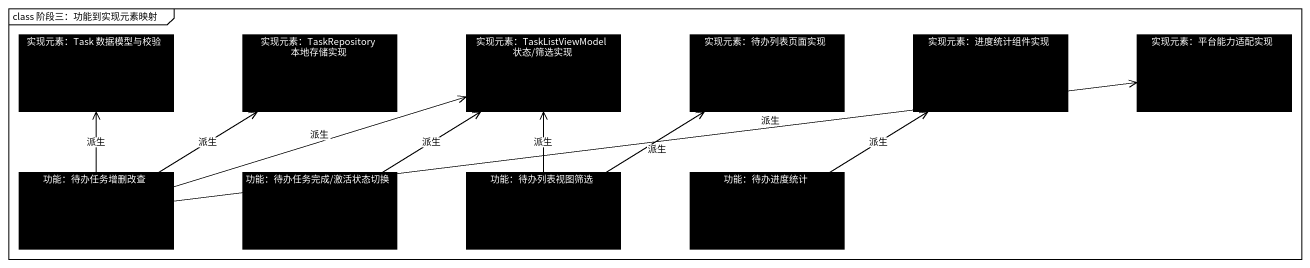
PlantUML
@startuml
mainframe class 阶段三：功能到实现元素映射
hide circle
hide empty members
class "实现元素：Task 数据模型与校验" as 实现元素_Task_数据模型与校验 #000000
class "实现元素：TaskRepository 本地存储实现" as 实现元素_TaskRepository_本地存储实现 #000000
class "实现元素：TaskListViewModel 状态/筛选实现" as 实现元素_TaskListViewModel_状态 #000000
class "实现元素：待办列表页面实现" as 实现元素_待办列表页面实现 #000000
class "实现元素：进度统计组件实现" as 实现元素_进度统计组件实现 #000000
class "实现元素：平台能力适配实现" as 实现元素_平台能力适配实现 #000000
class "功能：待办任务增删改查" as 功能_待办任务增删改查 #000000
class "功能：待办任务完成/激活状态切换" as 功能_待办任务完成_激活状态切换 #000000
class "功能：待办列表视图筛选" as 功能_待办列表视图筛选 #000000
class "功能：待办进度统计" as 功能_待办进度统计 #000000
功能_待办任务增删改查 -up-> 实现元素_Task_数据模型与校验 : 派生
功能_待办任务增删改查 -up-> 实现元素_TaskRepository_本地存储实现 : 派生
功能_待办任务增删改查 -right-> 实现元素_TaskListViewModel_状态 : 派生
功能_待办任务增删改查 -right-> 实现元素_平台能力适配实现 : 派生
功能_待办任务完成_激活状态切换 -up-> 实现元素_TaskListViewModel_状态 : 派生
功能_待办列表视图筛选 -up-> 实现元素_TaskListViewModel_状态 : 派生
功能_待办列表视图筛选 -up-> 实现元素_待办列表页面实现 : 派生
功能_待办进度统计 -up-> 实现元素_进度统计组件实现 : 派生
@enduml
